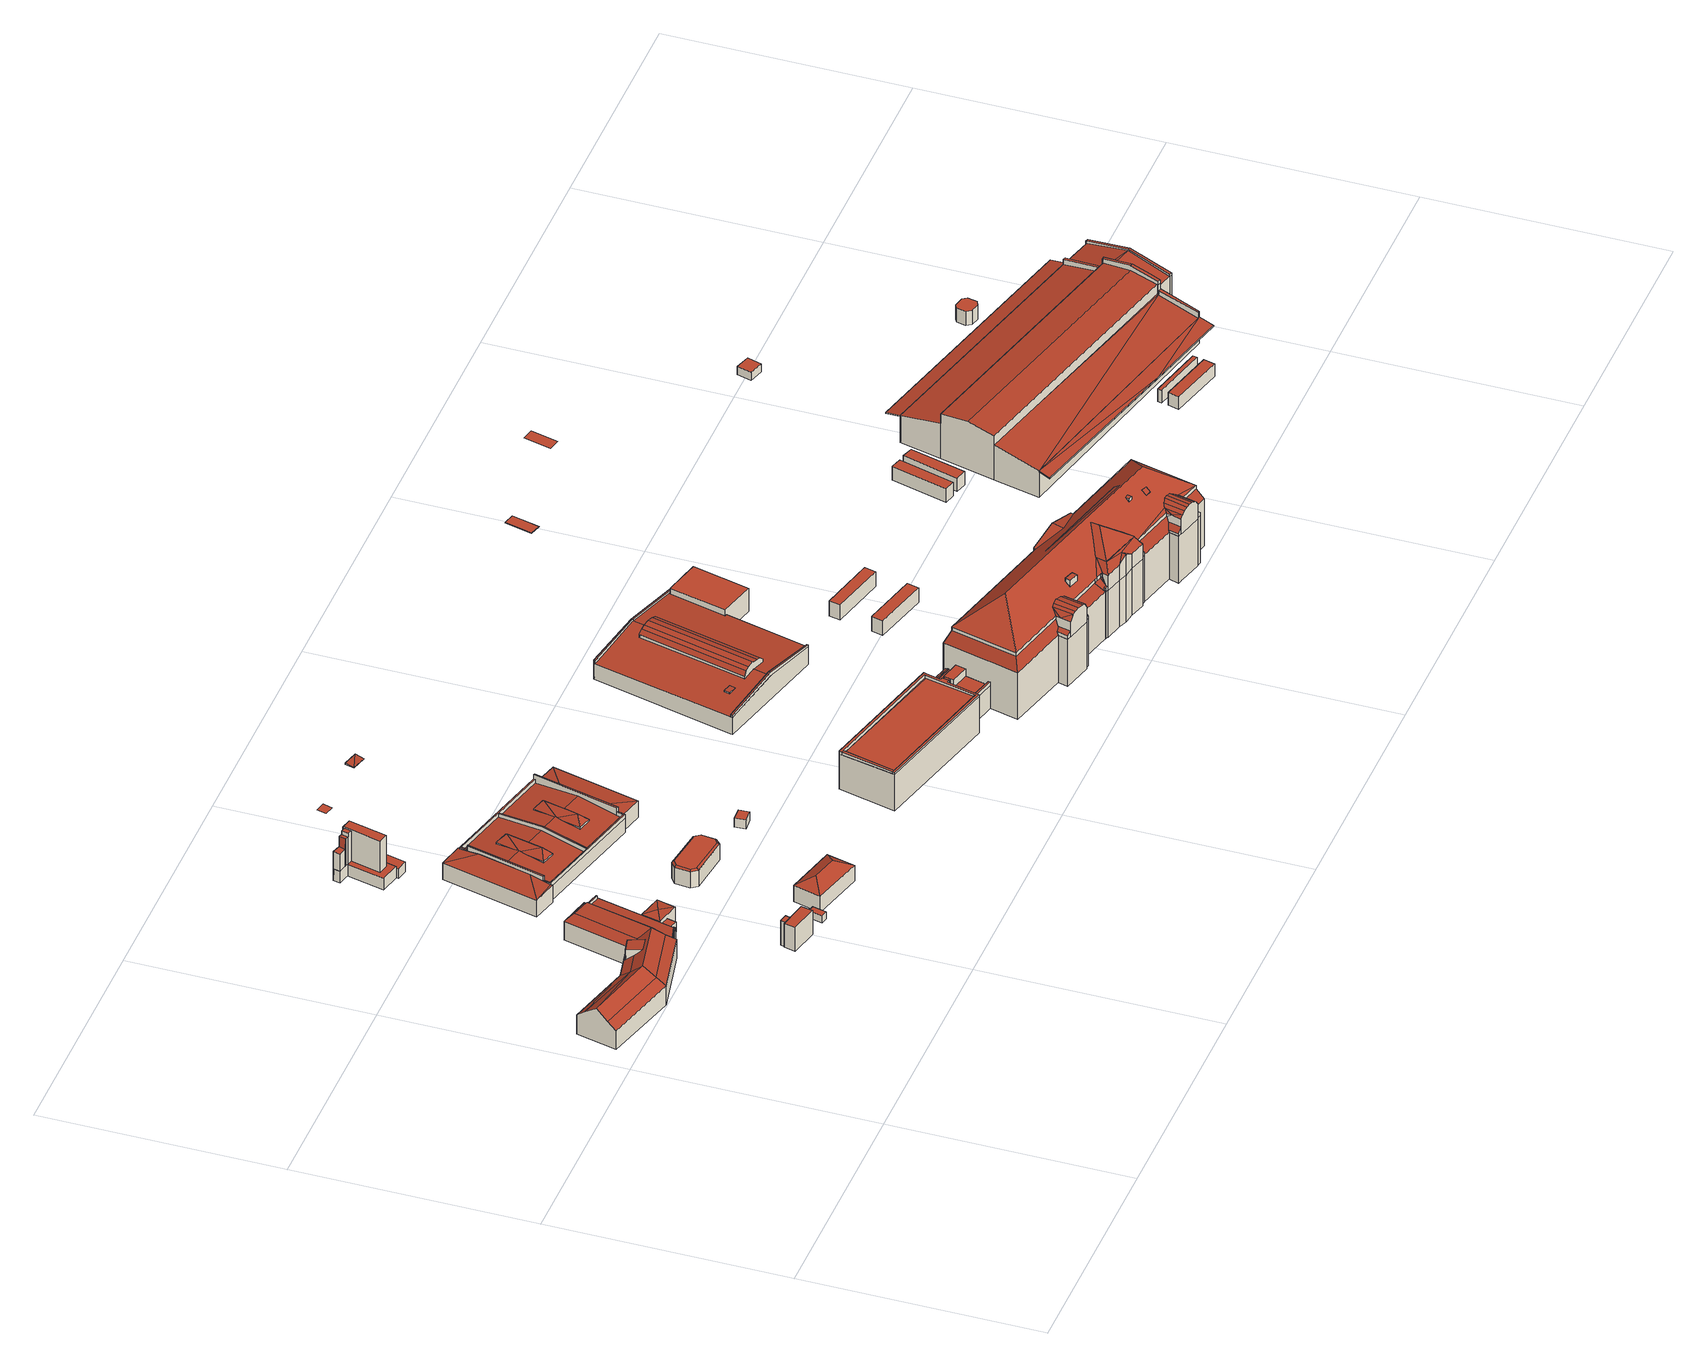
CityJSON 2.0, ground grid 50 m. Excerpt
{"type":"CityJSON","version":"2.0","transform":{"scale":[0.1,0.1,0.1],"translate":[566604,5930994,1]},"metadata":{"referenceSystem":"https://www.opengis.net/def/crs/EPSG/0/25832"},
"CityObjects":{
"building1":{"type":"Building","attributes":{"Grundfläche 2D":"427.029488","Grundhöhe NN":"5.322"},"children":["building1-1","building1-2"],"geometry":[{"type":"Solid","lod":"3","boundaries":[[[[0,1,2,3]],[[4,5,6]],[[5,7,6]],[[5,8,7]],[[9,6,7,10]],[[4,11,12,5]],[[13,14,15,16,17,12,11,18,19,20]],[[21,22,18]],[[22,19,18]],[[23,19,22]],[[24,25,26,23]],[[23,26,19]],[[27,28,25,24]],[[28,29,30,25]],[[10,7,30,29]],[[31,0,3,32,20,19,26,33,12,17]],[[25,30,33,26]],[[12,33,8,5]],[[7,8,33,30]],[[34,35,36,37,38,39,40,41,42]],[[32,3,2,14,13,20]],[[17,16,1,0,31]],[[14,2,1,16,15]],[[4,6,43,44]],[[11,4,44,45]],[[18,11,45,46]],[[21,18,46,47]],[[27,24,23,22,21,47,48]],[[28,27,48,49]],[[29,28,49,50]],[[38,37,36,35,51,43,6,9,10,29,50,52]],[[40,39,38,52,53]],[[41,40,53,54]],[[42,41,54,55]],[[34,42,55,56]],[[35,34,56,51]],[[43,51,56,55,54,53,52,50,49,48,47,46,45,44]]]],"semantics":{"surfaces":[{"type":"RoofSurface"},{"type":"WallSurface"},{"type":"GroundSurface"}],"values":[[0,0,0,0,0,0,0,0,0,0,0,0,0,0,0,0,0,0,0,0,1,1,1,1,1,1,1,1,1,1,1,1,1,1,1,1,2]]}}]},
"building1-1":{"type":"BuildingInstallation","parents":["building1"],"geometry":[{"type":"MultiSurface","lod":"3","boundaries":[[[57,58,59,60]],[[60,59,38,39]],[[57,60,39,61]],[[58,57,61,37]],[[59,58,37,38]]],"semantics":{"surfaces":[{"type":"RoofSurface"},{"type":"WallSurface"}],"values":[0,1,1,1,1]}}]},
"building1-2":{"type":"BuildingInstallation","parents":["building1"],"geometry":[{"type":"MultiSurface","lod":"3","boundaries":[[[62,63,64,65,66]],[[64,63,35,36]],[[65,64,36,67]],[[34,62,66,65,67,42]],[[63,62,34,35]]],"semantics":{"surfaces":[{"type":"RoofSurface"},{"type":"WallSurface"}],"values":[0,1,1,1,1]}}]},
"building2":{"type":"Building","attributes":{"Grundfläche 2D":"1.788372","Grundhöhe NN":"5.506"},"geometry":[{"type":"Solid","lod":"3","boundaries":[[[[68,69,70,71]],[[72,73,71,70]],[[73,74,68,71]],[[74,75,69,68]],[[75,72,70,69]],[[75,74,73,72]]]],"semantics":{"surfaces":[{"type":"RoofSurface"},{"type":"WallSurface"},{"type":"GroundSurface"}],"values":[[0,1,1,1,1,2]]}}]},
"building3":{"type":"Building","attributes":{"Grundfläche 2D":"14.863188","Grundhöhe NN":"5.560"},"geometry":[{"type":"Solid","lod":"3","boundaries":[[[[76,77,78,79]],[[77,76,80,81]],[[78,77,81,82]],[[79,78,82,83]],[[76,79,83,80]],[[81,80,83,82]]]],"semantics":{"surfaces":[{"type":"RoofSurface"},{"type":"WallSurface"},{"type":"GroundSurface"}],"values":[[0,1,1,1,1,2]]}}]},
"building4":{"type":"Building","attributes":{"Grundfläche 2D":"24.210427","Grundhöhe NN":"5.322"},"geometry":[{"type":"Solid","lod":"3","boundaries":[[[[84,85,86]],[[86,85,87]],[[88,85,84]],[[87,85,88]],[[89,90,91,92]],[[90,93,94,84,86,95,96,91]],[[88,84,94,97]],[[87,88,97,98]],[[86,87,98,95]],[[92,91,96,99]],[[89,92,99,100]],[[90,89,100,93]],[[95,98,97,94,93,100,99,96]]]],"semantics":{"surfaces":[{"type":"RoofSurface"},{"type":"WallSurface"},{"type":"GroundSurface"}],"values":[[0,0,0,0,0,1,1,1,1,1,1,1,2]]}}]},
"building5":{"type":"Building","attributes":{"Grundfläche 2D":"4.397993","Grundhöhe NN":"5.540"},"geometry":[{"type":"Solid","lod":"3","boundaries":[[[[101,102,103,104]],[[105,106,104,103]],[[106,107,101,104]],[[107,108,102,101]],[[108,105,103,102]],[[108,107,106,105]]]],"semantics":{"surfaces":[{"type":"RoofSurface"},{"type":"WallSurface"},{"type":"GroundSurface"}],"values":[[0,1,1,1,1,2]]}}]},
"building6":{"type":"Building","attributes":{"Grundfläche 2D":"68.932260","Grundhöhe NN":"5.516"},"geometry":[{"type":"Solid","lod":"3","boundaries":[[[[109,110,111,112]],[[110,113,111]],[[109,112,114]],[[110,109,114,113]],[[115,116,112,111]],[[116,117,114,112]],[[117,118,113,114]],[[118,115,111,113]],[[118,117,116,115]]]],"semantics":{"surfaces":[{"type":"RoofSurface"},{"type":"WallSurface"},{"type":"GroundSurface"}],"values":[[0,0,0,0,1,1,1,1,2]]}}]},
"building7":{"type":"Building","attributes":{"Grundfläche 2D":"46.021541","Grundhöhe NN":"5.113"},"children":["building7-1","building7-2","building7-3","building7-4"],"geometry":[{"type":"MultiSurface","lod":"3","boundaries":[[[119,120,121,122,123]],[[124,125,126,127,128,129,130,131,132,133,134,135,136,137],[135,138,139,140,141,136]],[[139,138,119,123]],[[120,119,138,135]],[[121,120,135,136]],[[141,142,143,140,139,123,122,121,136]],[[132,131,144,145]],[[133,132,145,146]],[[134,133,146,147]],[[148,149,137,136,135,134,147,150]],[[124,137,149,151]],[[127,126,125,124,151,152]],[[128,127,152,153]],[[131,130,129,128,153,154,144]],[[150,147,146,145,144,154,153,152,151,149,148]]],"semantics":{"surfaces":[{"type":"RoofSurface"},{"type":"WallSurface"},{"type":"GroundSurface"}],"values":[0,0,1,1,1,1,1,1,1,1,1,1,1,1,2]}}]},
"building7-1":{"type":"BuildingInstallation","parents":["building7"],"geometry":[{"type":"MultiSurface","lod":"3","boundaries":[[[155,156,157,158]],[[125,126,158,157]],[[129,130,156,155]]],"semantics":{"surfaces":[{"type":"RoofSurface"},{"type":"WallSurface"}],"values":[0,1,1]}}]},
"building7-2":{"type":"BuildingInstallation","parents":["building7"],"geometry":[{"type":"MultiSurface","lod":"3","boundaries":[[[159,143,142,160]],[[161,162,160,142,141]],[[162,163,159,160]],[[140,143,159,163,164]]],"semantics":{"surfaces":[{"type":"RoofSurface"},{"type":"WallSurface"}],"values":[0,1,1,1]}}]},
"building7-3":{"type":"BuildingInstallation","parents":["building7"],"geometry":[{"type":"MultiSurface","lod":"3","boundaries":[[[162,165,157,156,163]],[[161,124,125,157,165,162]],[[131,164,163,156,130]]],"semantics":{"surfaces":[{"type":"RoofSurface"},{"type":"WallSurface"}],"values":[0,1,1]}}]},
"building7-4":{"type":"BuildingInstallation","parents":["building7"],"geometry":[{"type":"MultiSurface","lod":"3","boundaries":[[[166,155,158,167]],[[126,127,167,158]],[[127,128,166,167]],[[128,129,155,166]]],"semantics":{"surfaces":[{"type":"RoofSurface"},{"type":"WallSurface"}],"values":[0,1,1,1]}}]},
"building8":{"type":"Building","attributes":{"Grundfläche 2D":"12.575342","Grundhöhe NN":"5.113"},"geometry":[{"type":"Solid","lod":"3","boundaries":[[[[168,169,170,171]],[[172,173,171,170]],[[173,174,168,171]],[[174,175,169,168]],[[175,172,170,169]],[[175,174,173,172]]]],"semantics":{"surfaces":[{"type":"RoofSurface"},{"type":"WallSurface"},{"type":"GroundSurface"}],"values":[[0,1,1,1,1,2]]}}]},
"building9":{"type":"Building","attributes":{"Grundfläche 2D":"57.950052","Grundhöhe NN":"5.824"},"geometry":[{"type":"Solid","lod":"3","boundaries":[[[[176,177,178,179]],[[177,180,181,178]],[[182,176,179,183]],[[184,182,183,185]],[[186,184,185,187]],[[188,186,187,189]],[[190,188,189,191]],[[180,190,191,181]],[[177,176,182,184,186,188,190,180]],[[192,193,179,178]],[[193,194,183,179]],[[194,195,185,183]],[[195,196,187,185]],[[196,197,189,187]],[[197,198,191,189]],[[198,199,181,191]],[[199,192,178,181]],[[199,198,197,196,195,194,193,192]]]],"semantics":{"surfaces":[{"type":"RoofSurface"},{"type":"WallSurface"},{"type":"GroundSurface"}],"values":[[0,0,0,0,0,0,0,0,0,1,1,1,1,1,1,1,1,2]]}}]},
"building10":{"type":"Building","attributes":{"Grundfläche 2D":"719.583980","Grundhöhe NN":"5.089"},"children":["building10-1","building10-2","building10-3","building10-4","building10-5"],"geometry":[{"type":"Solid","lod":"3","boundaries":[[[[200,201,202]],[[201,203,204,202]],[[205,206,207,208,209]],[[203,201,205,210,211]],[[201,200,212,213]],[[201,213,206,205]],[[214,205,209]],[[205,214,215,210]],[[216,217,218,219,220]],[[217,216,221,222]],[[218,217,223]],[[222,221,224,225]],[[226,222,227,228,229]],[[217,230,231,223]],[[217,222,226,230]],[[227,222,225]],[[232,204,203,211,233,234,235,236,237,238,239,240,241,242,226,229,228,243,244,224,221,216,245,246,206,213,212,247]],[[248,249,250,251,234,233,211,210,215,252,253,208,207,206,246,245,216,220,219,254,255,231,230,226,242,241,256,257]],[[258,259,260,261,262]],[[261,263,264,262]],[[265,266,267,263]],[[264,263,267]],[[268,269,270]],[[269,271,272,270]],[[271,273,274,272]],[[200,202,232,247]],[[200,247,212]],[[208,253,209]],[[214,209,253,252]],[[214,252,215]],[[204,232,202]],[[219,218,254]],[[244,225,224]],[[244,243,227,225]],[[228,227,243]],[[255,223,231]],[[218,223,255,254]],[[237,275,276,238]],[[276,277,239,238]],[[278,257,256,279]],[[249,248,257,278,280]],[[259,249,280,281,260]],[[261,260,281,282]],[[263,261,282,283]],[[265,263,283,284]],[[265,284,275,237,266]],[[267,266,237,236]],[[258,262,264,267,236,235,234,251,250]],[[259,258,250,249]],[[277,285,269,268,239]],[[271,269,285,286]],[[271,286,279,256,273]],[[268,270,272,274,273,256,241,240,239]],[[285,277,276,275,284,283,282,281,280,278,279,286]]]],"semantics":{"surfaces":[{"type":"RoofSurface"},{"type":"WallSurface"},{"type":"GroundSurface"}],"values":[[0,0,0,0,0,0,0,0,0,0,0,0,0,0,0,0,0,0,0,0,0,0,0,0,0,1,1,1,1,1,1,1,1,1,1,1,1,1,1,1,1,1,1,1,1,1,1,1,1,1,1,1,1,2]]}}]},
"building10-1":{"type":"BuildingInstallation","parents":["building10"],"geometry":[{"type":"MultiSurface","lod":"3","boundaries":[[[287,288,289,290,291]],[[292,293,290,289]],[[246,294,292,289,288,295]],[[245,296,297,287,291,290,293,298]]],"semantics":{"surfaces":[{"type":"RoofSurface"},{"type":"WallSurface"}],"values":[0,0,1,1]}}]},
"building10-2":{"type":"BuildingInstallation","parents":["building10"],"geometry":[{"type":"MultiSurface","lod":"3","boundaries":[[[299,300,301,302,293,292,303,304,305,306]],[[239,307,300,299,238]],[[308,309,302,301]],[[293,302,309,298]],[[292,294,310,303]],[[304,303,310,311]],[[305,235,236,267,306]],[[299,306,267,236,237,238]]],"semantics":{"surfaces":[{"type":"RoofSurface"},{"type":"WallSurface"}],"values":[0,1,1,1,1,1,1,1]}}]},
"building10-3":{"type":"BuildingInstallation","parents":["building10"],"geometry":[{"type":"MultiSurface","lod":"3","boundaries":[[[312,313,314,315]],[[305,304,312,315]],[[311,233,316,317,313,312,304]],[[317,318,314,313]],[[319,251,234,235,305,315,314,318]]],"semantics":{"surfaces":[{"type":"RoofSurface"},{"type":"WallSurface"}],"values":[0,1,1,1,1]}}]},
"building10-4":{"type":"BuildingInstallation","parents":["building10"],"geometry":[{"type":"MultiSurface","lod":"3","boundaries":[[[320,321,322,323]],[[308,301,323,322,324,325,326,242]],[[301,300,320,323]],[[300,307,240,241,256,257,321,320]],[[324,322,321,257,248]]],"semantics":{"surfaces":[{"type":"RoofSurface"},{"type":"WallSurface"}],"values":[0,1,1,1,1]}}]},
"building10-5":{"type":"BuildingInstallation","parents":["building10"],"geometry":[{"type":"MultiSurface","lod":"3","boundaries":[[[327,318,317,328,288,287,325,324,329]],[[316,330,328,317]],[[288,328,330,295]],[[297,326,325,287]],[[329,324,248,249,250,258,327]],[[327,258,250,319,318]]],"semantics":{"surfaces":[{"type":"RoofSurface"},{"type":"WallSurface"}],"values":[0,1,1,1,1,1]}}]},
"building11":{"type":"Building","attributes":{"Grundfläche 2D":"5.723857","Grundhöhe NN":"5.965"},"geometry":[{"type":"Solid","lod":"3","boundaries":[[[[331,332,333,334]],[[335,336,334,333]],[[336,337,331,334]],[[337,338,332,331]],[[338,335,333,332]],[[338,337,336,335]]]],"semantics":{"surfaces":[{"type":"RoofSurface"},{"type":"WallSurface"},{"type":"GroundSurface"}],"values":[[0,1,1,1,1,2]]}}]},
"building12":{"type":"Building","attributes":{"Grundfläche 2D":"4.381266","Grundhöhe NN":"1.358"},"geometry":[{"type":"MultiSurface","lod":"3","boundaries":[[[339,340,341,342]]],"semantics":{"surfaces":[{"type":"RoofSurface"}],"values":[0]}}]},
"building13":{"type":"Building","attributes":{"Grundfläche 2D":"6.742416","Grundhöhe NN":"1.508"},"geometry":[{"type":"Solid","lod":"3","boundaries":[[[[343,344,345]],[[343,345,346]],[[347,345,344]],[[347,348,346,345]],[[348,349,343,346]],[[349,344,343]],[[349,348,347,344]]]],"semantics":{"surfaces":[{"type":"RoofSurface"},{"type":"WallSurface"},{"type":"GroundSurface"}],"values":[[0,0,1,1,1,1,2]]}}]},
"building14":{"type":"Building","attributes":{"Grundfläche 2D":"422.880913","Grundhöhe NN":"4.154"},"children":["building14-1","building14-2","building14-3","building14-4","building14-5","building14-6"],"geometry":[{"type":"MultiSurface","lod":"3","boundaries":[[[350,351,352,353,354,355,356,357,358,359,360,361,362,363,364]],[[365,366,367]],[[367,365,367,368]],[[368,369,370]],[[371,365,367,368,370,372]],[[373,374,375,376,377,378,379,380,381,382,383,384,385,386,387,388,389,390,391]],[[354,353,369,392]],[[392,393,355,354]],[[356,355,393,394]],[[357,356,394,395]],[[395,396,358,357]],[[397,398,360,359,358,396]],[[398,399,361,360]],[[399,368,362,361]],[[367,366,364,363]],[[366,365,371,350,364]],[[350,371,372,351]],[[370,369,353,352]],[[369,368,399,400,401]],[[392,369,401,402]],[[389,388,387,403,393,392,402,404]],[[387,386,394,393,403]],[[394,386,385,395]],[[395,385,384,396]],[[382,381,398,397,396,384,383]],[[398,381,405,400,399]],[[406,407,380,379,378,377,376,375,374,408,409]],[[381,380,407,405]],[[390,389,404,410]],[[411,373,391,390,410,412]],[[374,373,411,408]],[[406,409,408,411,412,410,404,402,401,400,405,407]]],"semantics":{"surfaces":[{"type":"RoofSurface"},{"type":"WallSurface"},{"type":"GroundSurface"}],"values":[0,0,0,0,0,0,1,1,1,1,1,1,1,1,1,1,1,1,1,1,1,1,1,1,1,1,1,1,1,1,1,2]}}]},
"building14-1":{"type":"BuildingInstallation","parents":["building14"],"geometry":[{"type":"MultiSurface","lod":"3","boundaries":[[[413,414,415,416]],[[416,415,382,383]],[[413,416,383,378]],[[414,413,378,379]],[[415,414,379,382]]],"semantics":{"surfaces":[{"type":"RoofSurface"},{"type":"WallSurface"}],"values":[0,1,1,1,1]}}]},
"building14-2":{"type":"BuildingInstallation","parents":["building14"],"geometry":[{"type":"MultiSurface","lod":"3","boundaries":[[[417,418,419,420]],[[420,419,374,375]],[[417,420,375,391]],[[418,417,391,373]],[[419,418,373,374]]],"semantics":{"surfaces":[{"type":"RoofSurface"},{"type":"WallSurface"}],"values":[0,1,1,1,1]}}]},
"building14-3":{"type":"BuildingInstallation","parents":["building14"],"geometry":[{"type":"MultiSurface","lod":"3","boundaries":[[[421,422,423,403]],[[388,424,422,421]],[[423,422,424,425]],[[425,386,387,403,423]],[[388,421,403,387]]],"semantics":{"surfaces":[{"type":"RoofSurface"},{"type":"WallSurface"}],"values":[0,1,1,1,1]}}]},
"building14-4":{"type":"BuildingInstallation","parents":["building14"],"geometry":[{"type":"MultiSurface","lod":"3","boundaries":[[[426,427,428,429]],[[377,430,429,428]],[[426,429,430,431]],[[431,376,427,426]],[[376,377,428,427]]],"semantics":{"surfaces":[{"type":"RoofSurface"},{"type":"WallSurface"}],"values":[0,1,1,1,1]}}]},
"building14-5":{"type":"BuildingInstallation","parents":["building14"],"geometry":[{"type":"MultiSurface","lod":"3","boundaries":[[[432,433,434,435]],[[435,434,436,437]],[[432,435,437,438]],[[438,439,433,432]],[[434,433,439,436]]],"semantics":{"surfaces":[{"type":"RoofSurface"},{"type":"WallSurface"}],"values":[0,1,1,1,1]}}]},
"building14-6":{"type":"BuildingInstallation","parents":["building14"],"geometry":[{"type":"MultiSurface","lod":"3","boundaries":[[[351,363,362,352]],[[363,351,372,367]],[[368,370,352,362]]],"semantics":{"surfaces":[{"type":"RoofSurface"},{"type":"WallSurface"}],"values":[0,1,1]}}]},
"building15":{"type":"Building","attributes":{"Grundfläche 2D":"787.859553","Grundhöhe NN":"5.438"},"children":["building15-1","building15-2","building15-3"],"geometry":[{"type":"Solid","lod":"3","boundaries":[[[[440,441,442,443]],[[441,444,445,442]],[[444,446,447,445]],[[446,448,449,450,447]],[[449,451,452,450]],[[451,453,454,452]],[[455,456,457,458,459,460,461,462,463,464,465,466,465,467,468,469,470]],[[471,472,473,469,468,467,474,475,460,459,458,476,477,478,479,480]],[[441,440,462,461,460,475,453,451,449,448,446,444]],[[454,453,475,474]],[[464,443,442,445,447,450,452,454,474,467,465]],[[463,462,440,443,464]],[[471,480,481,482]],[[473,472,471,482,483]],[[470,469,473,483,484]],[[485,457,456,455,470,484,486]],[[476,458,457,485,487]],[[478,477,476,487,488]],[[479,478,488,489]],[[480,479,489,481]],[[483,482,481,489,488,487,485,486,484]]]],"semantics":{"surfaces":[{"type":"RoofSurface"},{"type":"WallSurface"},{"type":"GroundSurface"}],"values":[[0,0,0,0,0,0,0,0,1,1,1,1,1,1,1,1,1,1,1,1,2]]}}]},
"building15-1":{"type":"BuildingInstallation","parents":["building15"],"geometry":[{"type":"MultiSurface","lod":"3","boundaries":[[[490,491,492,493]],[[494,495,490,493,496]],[[473,469,470,496,493,492]],[[494,496,470,455]],[[455,466,468,490,495,494]],[[491,490,468,472]],[[492,491,472,473]]],"semantics":{"surfaces":[{"type":"RoofSurface"},{"type":"WallSurface"}],"values":[0,0,1,1,1,1,1]}}]},
"building15-2":{"type":"BuildingInstallation","parents":["building15"],"geometry":[{"type":"MultiSurface","lod":"3","boundaries":[[[497,498,499,500]],[[501,497,500,502]],[[457,458,476,502,500,499]],[[476,477,501,502]],[[456,498,497,501,477,459]],[[456,457,499,498]]],"semantics":{"surfaces":[{"type":"RoofSurface"},{"type":"WallSurface"}],"values":[0,0,1,1,1,1]}}]},
"building15-3":{"type":"BuildingInstallation","parents":["building15"],"geometry":[{"type":"MultiSurface","lod":"3","boundaries":[[[503,504,505,506]],[[506,505,507,508]],[[503,506,508,509]],[[504,503,509,510]],[[505,504,510,507]]],"semantics":{"surfaces":[{"type":"RoofSurface"},{"type":"WallSurface"}],"values":[0,1,1,1,1]}}]},
"building16":{"type":"Building","attributes":{"Grundfläche 2D":"30.050234","Grundhöhe NN":"6.015"},"geometry":[{"type":"Solid","lod":"3","boundaries":[[[[511,512,513,514]],[[515,516,514,513]],[[516,517,511,514]],[[517,518,512,511]],[[518,515,513,512]],[[518,517,516,515]]]],"semantics":{"surfaces":[{"type":"RoofSurface"},{"type":"WallSurface"},{"type":"GroundSurface"}],"values":[[0,1,1,1,1,2]]}}]},
"building17":{"type":"Building","attributes":{"Grundfläche 2D":"96.329719","Grundhöhe NN":"5.432"},"geometry":[{"type":"Solid","lod":"3","boundaries":[[[[519,520,521,522]],[[520,519,489,523]],[[521,520,523,524]],[[522,521,524,481]],[[519,522,481,489]],[[523,489,481,524]]]],"semantics":{"surfaces":[{"type":"RoofSurface"},{"type":"WallSurface"},{"type":"GroundSurface"}],"values":[[0,1,1,1,1,2]]}}]},
"building18":{"type":"Building","attributes":{"Grundfläche 2D":"1085.077413","Grundhöhe NN":"4.198"},"children":["building18-1","building18-2","building18-3","building18-4","building18-5","building18-6","building18-7","building18-8","building18-9"],"geometry":[{"type":"MultiSurface","lod":"3","boundaries":[[[525,526,527,528]],[[529,530,531]],[[529,532,530]],[[530,532,533]],[[529,534,535,532]],[[536,537,535,534]],[[536,538,539,537]],[[538,540,541,539]],[[542,543,544,545,546,547,548,549]],[[550,551,552]],[[553,554,555,551]],[[554,556,557,555]],[[558,559,557,556]],[[558,560,561,559]],[[560,562,563,561]],[[562,564,565,563]],[[566,565,567]],[[568,569,566]],[[570,571,572,573]],[[572,574,575,573]],[[568,570,573,575,576,577,569],[578,579,580,525,528,527]],[[581,577,576]],[[582,583,552,551,555,557,559,561,563,565,566,569,577,581,533,532,535,537,539,541,584,585,586,587,588,589,590,549,548,591,592,593,594,595],[596,597,598,599,600,601],[602,603,604,605],[606,607,608,609]],[[540,610,611,612]],[[612,541,540]],[[584,541,612]],[[547,613,614,615,548]],[[616,617,615,614]],[[618,619,620,617]],[[620,615,617]],[[621,617,616]],[[618,617,621]],[[583,582,622,620,619]],[[623,624,551,550]],[[624,625,626,553]],[[553,551,624]],[[564,627,628,629]],[[629,565,564]],[[567,565,629]],[[630,631,632]],[[631,593,592,591,632]],[[633,595,594,593,631,630]],[[634,635,636,637,638,639]],[[640,641,642,643,644,645]],[[646,647,648,649,650,651,642,641,652,653]],[[654,653,655]],[[656,646,653,654,657]],[[658,659,660,661,662,663]],[[664,665,666,667,668,669,670,671,672]],[[673,640,645,674]],[[675,676,659,658]],[[677,666,665,678]],[[641,679,680,652]],[[681,635,634,682]],[[667,683,684,668]],[[636,685,686,637]],[[687,688,689,690,686,685,691,692]],[[693,694,695,696,663,662,692,691]],[[697,671,670]],[[579,526,525,580]],[[526,579,578,527]],[[538,536,534,529,531,698,676,699,610,540]],[[674,700,644,643,612,611,610,699]],[[643,584,612]],[[585,584,643,642,587,586]],[[642,651,650,649,648,549,590,589,588,587]],[[648,647,646,543,542,549]],[[646,656,657,545,544,543]],[[657,654,546,545]],[[654,655,547,546]],[[653,701,680,702,614,613,547,655]],[[702,703,616,614]],[[703,704,621,616]],[[704,705,618,621]],[[705,706,619,618]],[[619,706,678,707,664,672,583]],[[672,671,697,550,552,583]],[[624,623,550,697,670]],[[670,669,708,709,625,624]],[[710,711,712,627,564,562,560,558,556,554,553,626,625,709,684]],[[682,713,639,638,567,629,628,627,712]],[[638,637,566,567]],[[637,686,568,566]],[[686,690,570,568]],[[571,570,690,689]],[[571,689,688,574,572]],[[575,574,688,687]],[[687,692,576,575]],[[692,662,581,576]],[[662,661,533,581]],[[530,533,661,660,698,531]],[[630,632,615,620]],[[582,595,633,630,620,622]],[[632,591,548,615]],[[675,658,714,715]],[[699,676,675,715,716]],[[674,699,716,717]],[[673,674,717,718]],[[640,673,718,719]],[[641,640,719,720]],[[679,641,720,721]],[[680,679,721,722]],[[702,680,722,723]],[[703,702,723,724]],[[704,703,724,725]],[[705,704,725,726]],[[706,705,726,727]],[[678,706,727,728]],[[677,678,728,729]],[[666,677,729,730]],[[667,666,730,731]],[[683,667,731,732]],[[733,734,735,712,711,710,684,683,732,736]],[[682,712,735,737]],[[681,682,737,738]],[[635,681,738,739]],[[636,635,739,740]],[[685,636,740,741]],[[691,685,741,742]],[[406,743,744,663,696,695,694,693,691,742,407]],[[658,663,744,714]],[[729,728,727,726,725,724,723,722,721,720,719,718,717,716,715,714,744,743,406,407,742,741,740,739,738,737,735,734,733,736,732,731,730]]],"semantics":{"surfaces":[{"type":"RoofSurface"},{"type":"WallSurface"},{"type":"GroundSurface"}],"values":[0,0,0,0,0,0,0,0,0,0,0,0,0,0,0,0,0,0,0,0,0,0,0,0,0,0,0,0,0,0,0,0,0,0,0,0,0,0,0,0,0,0,0,0,0,0,0,0,0,0,0,0,0,0,0,0,0,0,0,1,1,1,1,1,1,1,1,1,1,1,1,1,1,1,1,1,1,1,1,1,1,1,1,1,1,1,1,1,1,1,1,1,1,1,1,1,1,1,1,1,1,1,1,1,1,1,1,1,1,1,1,1,1,1,1,1,1,1,1,1,1,2]}}]},
"building18-1":{"type":"BuildingInstallation","parents":["building18"],"geometry":[{"type":"MultiSurface","lod":"3","boundaries":[[[745,746,701,653]],[[641,679,746,745]],[[679,680,701,746]]],"semantics":{"surfaces":[{"type":"RoofSurface"},{"type":"WallSurface"}],"values":[0,1,1]}}]},
"building18-2":{"type":"BuildingInstallation","parents":["building18"],"geometry":[{"type":"MultiSurface","lod":"3","boundaries":[[[707,747,748,664]],[[678,677,747,707]],[[677,666,748,747]]],"semantics":{"surfaces":[{"type":"RoofSurface"},{"type":"WallSurface"}],"values":[0,1,1]}}]},
"building18-3":{"type":"BuildingInstallation","parents":["building18"],"geometry":[{"type":"MultiSurface","lod":"3","boundaries":[[[749,750,644,700]],[[674,673,749,700]],[[673,640,750,749]]],"semantics":{"surfaces":[{"type":"RoofSurface"},{"type":"WallSurface"}],"values":[0,1,1]}}]},
"building18-4":{"type":"BuildingInstallation","parents":["building18"],"geometry":[{"type":"MultiSurface","lod":"3","boundaries":[[[751,752,753,754,698,660]],[[752,658,675,754,753]],[[675,676,698,754]]],"semantics":{"surfaces":[{"type":"RoofSurface"},{"type":"WallSurface"}],"values":[0,1,1]}}]},
"building18-5":{"type":"BuildingInstallation","parents":["building18"],"geometry":[{"type":"MultiSurface","lod":"3","boundaries":[[[755,756,757,758]],[[597,758,757,599,598]],[[601,755,758,597,596]],[[756,755,601,600]],[[757,756,600,599]]],"semantics":{"surfaces":[{"type":"RoofSurface"},{"type":"WallSurface"}],"values":[0,1,1,1,1]}}]},
"building18-6":{"type":"BuildingInstallation","parents":["building18"],"geometry":[{"type":"MultiSurface","lod":"3","boundaries":[[[759,709,708,760,761]],[[669,760,708]],[[667,683,759,761]],[[683,684,709,759]]],"semantics":{"surfaces":[{"type":"RoofSurface"},{"type":"WallSurface"}],"values":[0,0,1,1]}}]},
"building18-7":{"type":"BuildingInstallation","parents":["building18"],"geometry":[{"type":"MultiSurface","lod":"3","boundaries":[[[606,609,762,763]],[[763,762,608,607]],[[763,607,606]],[[762,609,608]]],"semantics":{"surfaces":[{"type":"RoofSurface"},{"type":"WallSurface"}],"values":[0,1,1,1]}}]},
"building18-8":{"type":"BuildingInstallation","parents":["building18"],"geometry":[{"type":"MultiSurface","lod":"3","boundaries":[[[639,713,764,765]],[[682,681,764,713]],[[681,635,765,764]]],"semantics":{"surfaces":[{"type":"RoofSurface"},{"type":"WallSurface"}],"values":[0,1,1]}}]},
"building18-9":{"type":"BuildingInstallation","parents":["building18"],"geometry":[{"type":"MultiSurface","lod":"3","boundaries":[[[766,603,602,767]],[[767,602,605]],[[766,767,605,604]],[[766,604,603]]],"semantics":{"surfaces":[{"type":"RoofSurface"},{"type":"WallSurface"}],"values":[0,1,1,1]}}]},
"building19":{"type":"Building","attributes":{"Grundfläche 2D":"30.298602","Grundhöhe NN":"5.906"},"geometry":[{"type":"Solid","lod":"3","boundaries":[[[[768,769,770,771]],[[772,773,771,770]],[[773,774,768,771]],[[774,775,769,768]],[[775,772,770,769]],[[775,774,773,772]]]],"semantics":{"surfaces":[{"type":"RoofSurface"},{"type":"WallSurface"},{"type":"GroundSurface"}],"values":[[0,1,1,1,1,2]]}}]},
"building20":{"type":"Building","attributes":{"Grundfläche 2D":"14.608233","Grundhöhe NN":"1.999"},"geometry":[{"type":"Solid","lod":"3","boundaries":[[[[776,777,778,779]],[[780,781,779,778]],[[781,782,776,779]],[[782,783,777,776]],[[783,780,778,777]],[[783,782,781,780]]]],"semantics":{"surfaces":[{"type":"RoofSurface"},{"type":"WallSurface"},{"type":"GroundSurface"}],"values":[[0,1,1,1,1,2]]}}]},
"building21":{"type":"Building","attributes":{"Grundfläche 2D":"30.045898","Grundhöhe NN":"6.138"},"geometry":[{"type":"Solid","lod":"3","boundaries":[[[[784,785,786,787]],[[788,789,787,786]],[[789,790,784,787]],[[790,791,785,784]],[[791,788,786,785]],[[791,790,789,788]]]],"semantics":{"surfaces":[{"type":"RoofSurface"},{"type":"WallSurface"},{"type":"GroundSurface"}],"values":[[0,1,1,1,1,2]]}}]},
"building22":{"type":"Building","attributes":{"Grundfläche 2D":"29.580363","Grundhöhe NN":"6.430"},"geometry":[{"type":"Solid","lod":"3","boundaries":[[[[792,793,794,795]],[[796,797,795,794]],[[797,798,792,795]],[[798,799,793,792]],[[799,796,794,793]],[[799,798,797,796]]]],"semantics":{"surfaces":[{"type":"RoofSurface"},{"type":"WallSurface"},{"type":"GroundSurface"}],"values":[[0,1,1,1,1,2]]}}]},
"building23":{"type":"Building","attributes":{"Grundfläche 2D":"14.832352","Grundhöhe NN":"1.995"},"geometry":[{"type":"MultiSurface","lod":"3","boundaries":[[[800,801,802,803]]],"semantics":{"surfaces":[{"type":"RoofSurface"}],"values":[0]}}]},
"building24":{"type":"Building","attributes":{"Grundfläche 2D":"10.296071","Grundhöhe NN":"5.490"},"children":["building24-1"],"geometry":[{"type":"Solid","lod":"3","boundaries":[[[[804,805,806,807]],[[808,809,807,806]],[[809,810,804,807]],[[810,811,805,804]],[[811,808,806,805]],[[811,810,809,808]]]],"semantics":{"surfaces":[{"type":"RoofSurface"},{"type":"WallSurface"},{"type":"GroundSurface"}],"values":[[0,1,1,1,1,2]]}}]},
"building24-1":{"type":"BuildingInstallation","parents":["building24"],"geometry":[{"type":"MultiSurface","lod":"3","boundaries":[[[812,813,814]],[[813,815,814]],[[816,817,815,813]],[[812,814,818,819]],[[820,816,813,812,819,821]],[[817,816,820,822]],[[818,814,815,817,822,823]],[[818,821,819]],[[818,823,821]],[[820,821,823,822]]],"semantics":{"surfaces":[{"type":"RoofSurface"},{"type":"WallSurface"},{"type":"OuterCeilingSurface"}],"values":[0,0,0,1,1,1,1,2,2,2]}}]},
"building25":{"type":"Building","attributes":{"Grundfläche 2D":"28.863287","Grundhöhe NN":"5.490"},"geometry":[{"type":"Solid","lod":"3","boundaries":[[[[824,825,826,827]],[[828,829,827,826]],[[829,830,824,827]],[[830,831,825,824]],[[831,828,826,825]],[[831,830,829,828]]]],"semantics":{"surfaces":[{"type":"RoofSurface"},{"type":"WallSurface"},{"type":"GroundSurface"}],"values":[[0,1,1,1,1,2]]}}]},
"building26":{"type":"Building","attributes":{"Grundfläche 2D":"1822.318266","Grundhöhe NN":"5.509"},"children":["building26-1","building26-2","building26-3"],"geometry":[{"type":"Solid","lod":"3","boundaries":[[[[832,833,834,835]],[[834,833,836,837,838,839]],[[840,841,842,843]],[[844,845,814]],[[846,845,844]],[[847,844,814,815,817]],[[848,849,850,851,852,853]],[[852,854,853]],[[855,853,854,856,857]],[[849,858,859,860,861,851,850]],[[862,863,864]],[[864,863,865,866,867,868,869,870]],[[871,872,873,874]],[[872,871,875,876]],[[843,877,878,876,875,840]],[[878,879,832,835]],[[879,880,881,836,833,832]],[[881,882,837,836]],[[882,873,872,876,878,835,834,839,838,837]],[[883,877,842,841]],[[877,843,842]],[[814,845,884,885]],[[817,815,814,885,886]],[[847,817,886,887]],[[853,862,864,848]],[[858,849,848,864,888,884,845]],[[858,845,846,859]],[[860,859,846,844,889]],[[847,887,861,860,889,844]],[[883,841,840,875,871,890,856,854,852,851,861,887,891]],[[856,890,871,866,865,863,855,857]],[[855,863,862,853]],[[867,892,893,868]],[[894,870,869,868,893,895]],[[864,870,894,888]],[[871,874,867,866]],[[878,877,883,891,896]],[[879,878,896,897]],[[898,881,880,879,897,899]],[[882,881,898,900]],[[873,882,900,901]],[[873,901,892,867,874]],[[886,885,884,888,894,895,893,892,901,900,898,899,897,896,891,887]]]],"semantics":{"surfaces":[{"type":"RoofSurface"},{"type":"WallSurface"},{"type":"GroundSurface"}],"values":[[0,0,0,0,0,0,0,0,0,0,0,0,0,0,0,1,1,1,1,1,1,1,1,1,1,1,1,1,1,1,1,1,1,1,1,1,1,1,1,1,1,1,2]]}}]},
"building26-1":{"type":"BuildingInstallation","parents":["building26"],"geometry":[{"type":"MultiSurface","lod":"3","boundaries":[[[902,903,889,904]],[[904,889,844,815]],[[902,904,815,817]],[[903,902,817,847]],[[889,903,847,844]]],"semantics":{"surfaces":[{"type":"RoofSurface"},{"type":"WallSurface"}],"values":[0,1,1,1,1]}}]},
"building26-2":{"type":"BuildingInstallation","parents":["building26"],"geometry":[{"type":"MultiSurface","lod":"3","boundaries":[[[905,906,907,908,909,910]],[[911,905,910]],[[910,912,913,914,915,916,917,911]],[[860,861,908,907]],[[912,910,909,908,861,851,852,854,856,914,913]],[[855,916,915,914,856,857]],[[855,853,850,859,860,907,906,905,911,917,916]]],"semantics":{"surfaces":[{"type":"RoofSurface"},{"type":"WallSurface"}],"values":[0,0,0,1,1,1,1]}}]},
"building26-3":{"type":"BuildingInstallation","parents":["building26"],"geometry":[{"type":"MultiSurface","lod":"3","boundaries":[[[918,919,890,920]],[[920,890,871,866,867,868]],[[868,869,918,920]],[[919,918,869,865]],[[866,871,890,919,865]]],"semantics":{"surfaces":[{"type":"RoofSurface"},{"type":"WallSurface"}],"values":[0,1,1,1,1]}}]},
"building27":{"type":"Building","attributes":{"Grundfläche 2D":"10.123738","Grundhöhe NN":"1.999"},"geometry":[{"type":"Solid","lod":"3","boundaries":[[[[921,922,923,924]],[[925,926,924,923]],[[926,927,921,924]],[[927,928,922,921]],[[928,925,923,922]],[[928,927,926,925]]]],"semantics":{"surfaces":[{"type":"RoofSurface"},{"type":"WallSurface"},{"type":"GroundSurface"}],"values":[[0,1,1,1,1,2]]}}]},
"building28":{"type":"Building","attributes":{"Grundfläche 2D":"179.807004","Grundhöhe NN":"10.854"},"geometry":[{"type":"Solid","lod":"3","boundaries":[[[[929,930,870,869,868]],[[931,932,933,868,869,870]],[[933,934,929,868]],[[934,935,930,929]],[[935,931,870,930]],[[931,935,934,933,932]]]],"semantics":{"surfaces":[{"type":"RoofSurface"},{"type":"WallSurface"},{"type":"GroundSurface"}],"values":[[0,1,1,1,1,2]]}}]},
"building29":{"type":"Building","attributes":{"Grundfläche 2D":"11.599869","Grundhöhe NN":"2.527"},"geometry":[{"type":"Solid","lod":"3","boundaries":[[[[936,937,938,939,940,941,942,943]],[[944,945,941,940]],[[945,946,942,941]],[[946,947,943,942]],[[947,948,936,943]],[[948,949,937,936]],[[949,950,938,937]],[[950,951,939,938]],[[951,944,940,939]],[[945,944,951,950,949,948,947,946]]]],"semantics":{"surfaces":[{"type":"RoofSurface"},{"type":"WallSurface"},{"type":"GroundSurface"}],"values":[[0,1,1,1,1,1,1,1,1,2]]}}]}
},
"vertices":[
[247,557,116],[240,590,112],[210,583,112],[217,551,116],[285,730,87],[297,714,101],[352,714,87],[334,705,101],[311,694,122],[351,710,87],[305,524,87],[252,595,87],[263,578,101],[211,578,93],[210,583,89],[238,589,89],[240,590,89],[244,574,101],[164,577,87],[163,557,101],[213,567,101],[23,613,87],[19,596,101],[12,570,122],[7,546,101],[163,506,101],[163,532,122],[2,528,87],[162,486,87],[303,515,87],[292,532,101],[245,569,105],[216,556,111],[278,555,122],[383,702,77],[351,710,79],[350,707,79],[305,524,79],[304,521,79],[341,531,77],[346,532,77],[385,699,77],[382,700,77],[352,714,43],[285,730,43],[252,595,43],[164,577,43],[23,613,43],[2,528,43],[162,486,43],[303,515,43],[351,710,43],[304,521,43],[346,532,43],[385,699,43],[382,700,43],[383,702,43],
[341,534,83],[305,524,83],[304,521,83],[341,531,83],[341,534,77],
[383,702,84],[351,710,84],[350,707,84],[382,699,84],[382,700,84],[382,699,77],
[420,341,102],[403,345,102],[400,335,102],[417,331,102],[400,335,45],[417,331,45],[420,341,45],[403,345,45],
[392,312,102],[451,299,102],[456,323,102],[397,336,102],[392,312,46],[451,299,46],[456,323,46],[397,336,46],
[408,555,76],[388,581,79],[358,567,76],[367,606,76],[418,594,76],[377,542,67],[381,561,67],[366,565,67],[361,546,67],[381,561,43],[408,555,43],[358,567,43],[366,565,43],[418,594,43],[367,606,43],[361,546,43],[377,542,43],
[513,320,61],[499,324,61],[492,294,61],[506,291,61],[492,294,45],[506,291,45],[513,320,45],[499,324,45],
[611,316,99],[558,329,99],[521,308,82],[632,280,82],[536,366,82],[646,339,82],[521,308,45],[632,280,45],[646,339,45],[536,366,45],
[356,1106,141],[375,1186,141],[354,1191,141],[354,1188,141],[335,1111,141],[342,1191,68],[337,1192,68],[335,1192,68],[317,1197,68],[314,1182,68],[331,1178,68],[333,1178,68],[339,1176,68],[320,1099,68],[362,1089,68],[385,1184,68],[375,1186,68],[354,1191,68],[343,1194,68],[356,1106,68],[335,1111,68],[350,1173,68],[354,1188,68],[354,1188,139],[350,1173,139],[339,1176,41],[320,1099,41],[362,1089,41],[385,1184,41],[354,1191,41],[343,1194,41],[375,1186,41],[342,1191,41],[317,1197,41],[314,1182,41],[331,1178,41],
[331,1178,108],[333,1178,131],[337,1192,131],[335,1192,108],
[340,1176,139],[343,1190,139],[343,1190,68],[343,1190,131],[340,1176,131],[340,1176,68],
[342,1191,131],
[314,1182,108],[317,1197,108],
[362,1084,64],[386,1079,64],[398,1128,64],[373,1133,64],[398,1128,41],[373,1133,41],[362,1084,41],[386,1079,41],
[515,590,88],[525,598,88],[524,602,85],[511,592,85],[609,587,88],[611,591,85],[511,561,88],[507,560,85],[519,551,88],[517,547,85],[604,541,88],[606,537,85],[614,548,88],[617,547,85],[617,577,88],[621,578,85],[524,602,48],[511,592,48],[507,560,48],[517,547,48],[606,537,48],[617,547,48],[621,578,48],[611,591,48],
[479,821,83],[469,839,99],[450,829,83],[463,879,84],[460,870,83],[486,914,99],[491,874,85],[492,876,84],[495,886,83],[505,923,83],[464,883,84],[464,881,85],[489,863,83],[491,872,84],[475,931,83],[466,893,83],[584,852,85],[606,884,99],[595,900,83],[586,863,83],[584,854,84],[583,849,84],[588,810,99],[625,893,83],[580,841,83],[570,799,83],[612,845,85],[599,792,83],[610,834,83],[611,843,84],[612,847,84],[616,856,83],[450,829,79],[416,893,85],[413,893,85],[393,810,76],[389,794,74],[390,794,74],[635,733,74],[637,738,75],[648,784,80],[660,833,85],[657,834,85],[599,792,79],[570,799,79],[538,863,85],[535,863,85],[479,821,79],[680,930,75],[439,990,75],[437,990,75],[427,948,79],[475,931,80],[505,923,80],[595,900,80],[625,893,80],[682,923,76],[683,929,75],[437,990,80],[439,990,80],[440,994,80],[387,1006,80],[427,948,86],[337,803,80],[400,839,86],[389,790,80],[390,794,81],[389,794,81],[637,738,79],[687,726,79],[648,784,85],[732,910,79],[669,872,85],[682,923,79],[670,874,85],[390,794,41],[635,733,41],[637,738,41],[683,929,41],[682,923,41],[439,990,41],[440,994,41],[387,1006,41],[337,803,41],[389,790,41],[687,726,41],[732,910,41],
[561,956,84],[559,957,84],[535,861,94],[537,860,94],[538,863,94],[511,766,84],[514,766,84],[511,766,75],[559,957,75],[558,942,77],[561,956,75],[514,766,75],
[635,733,84],[639,749,84],[636,750,84],[633,737,84],[392,796,84],[396,809,84],[393,810,84],[389,794,84],[639,749,76],[636,750,76],[633,737,75],[392,796,75],[396,809,76],
[396,809,94],[436,974,94],[433,974,94],[393,810,94],[436,974,77],[436,974,84],[433,974,84],[433,974,77],
[639,749,94],[683,929,94],[680,930,94],[636,750,94],[680,930,84],[679,926,84],[679,926,76],
[437,990,84],[439,987,84],[439,990,84],[439,987,75],
[735,523,71],[733,545,71],[708,544,71],[709,521,71],[708,544,50],[709,521,50],[735,523,50],[733,545,50],
[575,1308,4],[555,1313,4],[550,1293,4],[570,1288,4],
[698,1290,6],[730,1282,5],[735,1301,8],[702,1309,8],[735,1301,5],[702,1309,5],[698,1290,5],
[1149,224,121],[882,290,121],[876,291,121],[875,286,121],[1152,217,121],[1170,287,121],[1175,285,121],[1178,300,121],[1173,301,121],[1181,333,121],[1182,337,121],[904,406,121],[903,401,121],[908,399,121],[1176,333,121],[1175,331,114],[1176,333,114],[908,399,114],[903,401,114],[875,286,117],[876,291,117],[1149,224,117],[882,290,117],[1182,234,85],[1229,223,85],[1230,227,85],[1242,276,85],[1247,297,85],[1251,312,85],[1252,315,85],[1252,319,85],[1182,337,85],[1181,333,85],[1180,330,85],[1173,301,85],[1178,300,85],[1175,285,85],[1170,287,85],[1165,268,85],[1160,247,85],[1184,241,85],[1183,239,85],[1152,217,117],[1170,287,115],[1175,285,115],[1178,300,114],[1173,301,114],[1181,333,114],[1182,337,113],[904,406,113],[904,406,32],[875,286,32],[1152,217,32],[1170,287,110],[1160,247,32],[1182,337,32],[1252,315,32],[1252,319,32],[1229,223,32],[1251,312,32],[1184,241,32],[1182,234,32],[1183,239,32],
[1251,312,86],[1252,315,86],[1181,333,86],[1180,330,86],
[1183,239,94],[1182,234,94],[1229,223,94],[1230,227,94],
[1165,268,110],[1175,265,110],[1180,284,110],[1175,265,85],[1180,284,85],
[1202,285,102],[1242,276,102],[1247,297,102],[1207,307,102],[1207,307,85],[1202,285,85],
[1203,302,105],[1197,304,105],[1195,293,105],[1200,292,105],[1195,293,85],[1200,292,85],[1203,302,85],[1197,304,85],
[1084,656,102],[1090,655,110],[1146,881,110],[1139,883,102],[1098,653,114],[1154,879,114],[1112,650,117],[1167,876,117],[1114,649,116],[1125,646,114],[1181,873,114],[1136,644,110],[1191,870,110],[1145,642,102],[1200,868,102],[1053,940,81],[981,647,83],[980,643,83],[1105,612,99],[1106,616,99],[1114,649,99],[1112,650,98],[1084,656,95],[1131,848,95],[1139,883,95],[1154,879,97],[1176,910,99],[1170,875,99],[1178,909,99],[1179,913,99],[1054,943,81],[1303,876,84],[1303,879,84],[1304,882,84],[1200,868,95],[1145,642,95],[1229,582,84],[1230,585,84],[1272,758,84],[1267,759,85],[1296,878,85],[1296,878,44],[1303,876,44],[1304,882,44],[1054,943,44],[980,643,44],[981,647,44],[1229,582,44],[1272,758,44],[1267,759,44],
[1178,909,102],[1303,879,88],[1304,882,88],[1179,913,102],[1053,940,88],[1176,910,102],[1054,943,88],
[1106,616,107],[981,647,89],[980,643,89],[1105,612,107],[1230,585,89],[1229,582,89],
[1039,670,92],[1056,665,93],[1059,677,93],[1042,682,92],[1059,677,91],[1042,682,89],[1039,670,89],[1056,665,91],
[1474,473,84],[1357,502,84],[1351,478,84],[1468,448,84],[1351,478,50],[1468,448,50],[1474,473,50],[1357,502,50],
[1267,759,98],[1344,740,98],[1373,859,98],[1296,878,98],[1344,740,44],[1373,859,44],
[1712,138,227],[1715,150,218],[1488,205,218],[1685,145,227],[1360,105,188],[1355,128,177],[1350,107,177],[1369,149,188],[1358,139,177],[1367,103,190],[1377,150,190],[1377,100,192],[1388,149,192],[1391,97,190],[1401,144,190],[1397,95,188],[1407,140,188],[1503,103,177],[1504,103,177],[1508,102,177],[1509,102,177],[1509,101,177],[1510,101,177],[1528,119,196],[1492,106,177],[1722,50,177],[1728,55,184],[1632,71,177],[1719,16,184],[1726,14,188],[1736,59,188],[1734,12,192],[1746,61,192],[1742,10,193],[1754,60,193],[1751,8,192],[1762,57,192],[1758,6,188],[1769,51,188],[1764,5,184],[1773,44,184],[1821,25,177],[1776,36,177],[1855,165,177],[1768,112,238],[1663,212,177],[1664,217,177],[1602,232,194],[1596,207,194],[1540,247,177],[1539,242,177],[1262,310,177],[1316,224,238],[1686,157,217],[1715,150,217],[1713,142,224],[1227,171,177],[1617,97,196],[1622,74,177],[1411,125,177],[1470,111,177],[1472,110,177],[1485,107,177],[1486,107,177],[1488,107,177],[1489,106,177],[1528,121,197],[1565,140,221],[1583,150,232],[1593,134,221],[1617,99,197],[1454,132,191],[1454,131,191],[1448,133,191],[1434,137,191],[1437,148,200],[1457,142,200],[1721,88,210],[1723,98,218],[1735,94,217],[1733,85,209],[1692,115,225],[1690,106,218],[1682,108,218],[1684,116,225],[1403,94,177],[1404,96,177],[1409,115,177],[1507,89,177],[1507,88,177],[1522,96,196],[1543,79,177],[1565,82,190],[1584,69,177],[1619,60,177],[1611,74,196],[1563,72,190],[1612,76,196],[1722,49,177],[1720,38,177],[1714,17,177],[1717,17,180],[1768,4,177],[1769,4,177],[1774,25,177],[1611,74,197],[1578,130,232],[1522,96,197],[1612,76,197],[1774,25,142],[1783,23,142],[1829,12,142],[1821,25,169],[1776,36,169],[1775,32,159],[1417,113,142],[1500,92,142],[1485,107,169],[1411,125,169],[1411,123,163],[1409,115,142],[1504,103,169],[1503,103,169],[1492,106,169],[1489,106,169],[1488,107,169],[1486,107,169],[1508,90,142],[1509,94,151],[1509,101,169],[1510,101,169],[1508,102,169],[1509,102,169],[1346,130,142],[1355,128,142],[1356,134,156],[1358,139,169],[1227,171,169],[1214,163,142],[1621,66,151],[1620,63,142],[1629,61,142],[1712,40,142],[1720,38,142],[1721,45,159],[1722,49,169],[1632,71,169],[1622,74,169],[1412,94,142],[1404,96,142],[1341,109,142],[1350,107,142],[1629,60,142],[1619,62,142],[1500,91,142],[1507,89,142],[1778,2,142],[1769,4,142],[1706,19,142],[1714,17,142],[1868,173,142],[1855,165,169],[1539,242,169],[1540,247,157],[1664,217,157],[1663,212,169],[1254,324,142],[1262,310,169],[1252,319,142],[1252,315,142],[1230,227,142],[1229,223,142],[1722,50,169],[1350,107,156],[1403,94,142],[1404,96,163],[1507,89,151],[1507,88,142],[1543,79,142],[1563,72,142],[1584,69,142],[1619,60,142],[1619,62,151],[1720,38,159],[1714,17,159],[1717,17,142],[1719,16,142],[1768,4,142],[1769,4,159],[1346,130,32],[1341,109,32],[1403,94,32],[1404,96,32],[1412,94,32],[1417,113,32],[1500,92,32],[1500,91,32],[1507,89,32],[1507,88,32],[1543,79,32],[1563,72,32],[1584,69,32],[1619,60,32],[1619,62,32],[1629,60,32],[1629,61,32],[1712,40,32],[1706,19,32],[1717,17,32],[1719,16,32],[1768,4,32],[1714,17,32],[1769,4,32],[1778,2,32],[1783,23,32],[1829,12,32],[1868,173,32],[1254,324,32],[1230,227,32],[1214,163,32],
[1501,96,151],[1500,91,151],
[1629,60,151],[1630,64,151],
[1412,94,149],[1417,116,149],
[1348,133,150],[1347,133,150],[1346,130,150],[1341,109,150],
[1457,142,206],[1437,148,206],[1434,137,206],[1454,131,206],
[1706,19,148],[1719,45,157],[1712,43,148],
[1682,108,225],[1690,106,225],
[1778,2,150],[1783,26,150],
[1735,94,218],[1733,85,210],
[1494,564,84],[1375,592,84],[1370,568,84],[1488,540,84],[1370,568,49],[1488,540,49],[1494,564,49],[1375,592,49],
[1514,1266,11],[1490,1272,11],[1476,1214,11],[1499,1208,11],[1476,1214,10],[1499,1208,10],[1514,1266,10],[1490,1272,10],
[1826,612,83],[1803,619,83],[1771,501,83],[1795,495,83],[1771,501,51],[1795,495,51],[1826,612,51],[1803,619,51],
[1830,485,85],[1861,602,85],[1838,609,85],[1806,491,85],[1838,609,54],[1806,491,54],[1830,485,54],[1861,602,54],
[1747,1325,10],[1733,1268,10],[1757,1262,10],[1771,1319,10],
[2316,198,74],[2318,207,74],[2201,235,74],[2199,227,74],[2201,235,45],[2199,227,45],[2316,198,45],[2318,207,45],
[1846,323,100],[2201,235,100],[1851,346,107],[2389,222,107],[2386,190,100],[2394,221,107],[1851,346,105],[1846,323,98],[2386,190,98],[2201,235,98],[2394,221,105],[2389,222,105],
[2314,184,74],[2197,213,74],[2191,190,74],[2308,161,74],[2191,190,45],[2308,161,45],[2314,184,45],[2197,213,45],
[2489,309,119],[2511,400,138],[2505,401,138],[2483,311,119],[2533,490,119],[2527,492,119],[2526,490,120],[2505,402,138],[2436,392,130],[2420,327,129],[2439,322,129],[2455,387,130],[2408,307,126],[1873,442,127],[2409,310,127],[2414,305,126],[1902,558,149],[1888,500,157],[2423,367,157],[2429,366,157],[2438,400,152],[2438,426,149],[2438,402,152],[2438,428,149],[2444,427,149],[2439,428,149],[1873,442,149],[2409,310,149],[2408,307,149],[2414,305,149],[2438,426,127],[2438,428,126],[1902,558,127],[2439,428,126],[2444,427,126],[2463,506,109],[2465,511,108],[2459,513,108],[1924,645,108],[2444,427,134],[2505,402,136],[2526,490,115],[2463,506,115],[2442,417,136],[2505,401,136],[2439,322,114],[2483,311,114],[2489,309,114],[2511,400,136],[2533,490,114],[2527,492,114],[2420,327,114],[1873,442,45],[1851,346,45],[2394,221,45],[2414,305,45],[1902,558,45],[2408,307,137],[2444,427,135],[2420,327,45],[2463,506,45],[2465,511,45],[1924,645,45],[2459,513,45],[2483,311,45],[2489,309,45],[2533,490,45],[2511,400,45],[2527,492,45],[2526,490,45],
[2394,221,120],[2414,305,137],[2389,222,120],
[2423,367,168],[2409,310,158],[2408,307,158],[2414,305,158],[2420,327,162],[2429,366,169],[2423,367,169],[2438,400,162],[2438,402,162],[2444,427,158],[2439,428,158],[2438,428,158],[2438,426,158],
[2459,513,120],[2439,428,135],[2465,511,120],
[2083,976,29],[2092,1006,29],[2061,1015,29],[2052,985,29],[2061,1015,10],[2052,985,10],[2083,976,10],[2092,1006,10],
[2473,543,101],[1931,677,101],[1924,645,106],[2459,513,106],[2465,511,106],[2473,543,99],[1931,677,99],
[2362,647,48],[2373,652,48],[2377,672,48],[2371,682,48],[2350,686,48],[2342,681,48],[2337,662,48],[2344,652,48],[2350,686,15],[2342,681,15],[2337,662,15],[2344,652,15],[2362,647,15],[2373,652,15],[2377,672,15],[2371,682,15]
]}
